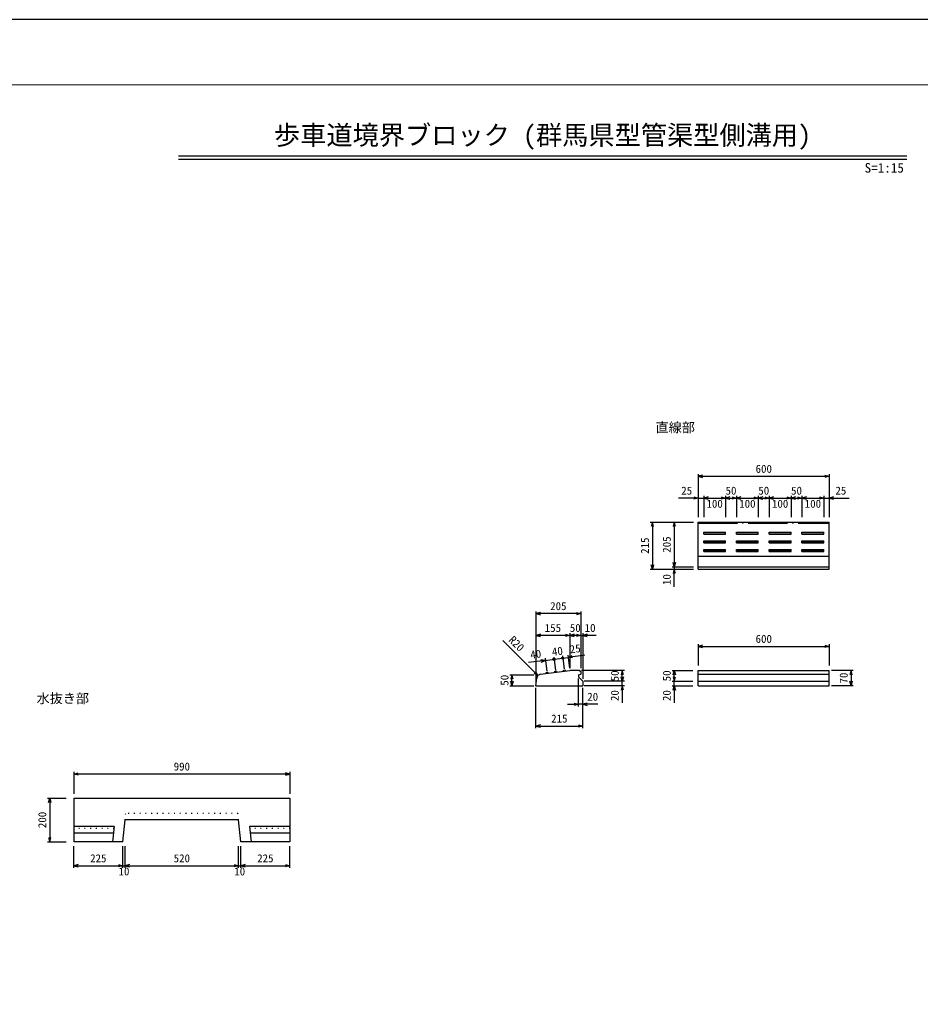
# Model space of a CAD drawing. Units: millimetres, scale not verified. Extents: x -6300 to 6300, y -4455 to 4455.
# Drawn here: x -2396 to 1731, y 0 to 4455 of the extents above; entities that cross this region are included whole.
import ezdxf
from ezdxf.enums import TextEntityAlignment as Align

# ---------------------------------------------------------------- set-up
doc = ezdxf.new("R2010")
doc.units = ezdxf.units.MM
doc.header["$LTSCALE"] = 15
doc.linetypes.add('DOTTED', pattern=[1.75, 0.25, -1.5])
doc.linetypes.add('LONG_DASHED_DOTTED', pattern=[15.25, 12, -1.5, 0.25, -1.5])
for name, color, linetype, lineweight in [('0-0_DIM', 7, 'Continuous', 25), ('0-1_Defpoints', 5, 'Continuous', 25), ('0-2_HATCH', 6, 'Continuous', 25), ('0-3_OUTLINE', 3, 'Continuous', 25), ('0-4_OUTLINE2', 4, 'DOTTED', 25), ('0-5_TXT', 7, 'Continuous', 25), ('0-6_WAKU', 3, 'Continuous', 13)]:
    doc.layers.add(name, color=color, linetype=linetype, lineweight=lineweight)
doc.styles.add('ＭＳ ゴシック', font='')
doc.styles.get('ＭＳ ゴシック').set_extended_font_data('MS Gothic')

msp = doc.modelspace()

# ---------------------------------------------------------------- linework, layer by layer
at = {"layer": '0-0_DIM'}
for p, q in [((712.89, 2373.49), (712.89, 2175.99)), ((712.89, 2363.49), (1312.89, 2363.49)), ((1312.89, 2373.49), (1312.89, 2175.99)), ((737.89, 2273.49), (737.89, 2175.99)), ((837.89, 2273.49), (837.89, 2175.99)), ((887.89, 2273.49), (887.89, 2175.99)), ((987.89, 2273.49), (987.89, 2175.99)), ((1037.89, 2273.49), (1037.89, 2175.99)), ((1137.89, 2273.49), (1137.89, 2175.99)), ((1187.89, 2273.49), (1187.89, 2175.99)), ((1287.89, 2273.49), (1287.89, 2175.99)), ((712.89, 2263.49), (622.31, 2263.49)), ((712.89, 2263.49), (737.89, 2263.49)), ((737.89, 2263.49), (837.89, 2263.49)), ((837.89, 2263.49), (887.89, 2263.49)), ((887.89, 2263.49), (987.89, 2263.49)), ((987.89, 2263.49), (1037.89, 2263.49)), ((1037.89, 2263.49), (1137.89, 2263.49)), ((1137.89, 2263.49), (1187.89, 2263.49)), ((1187.89, 2263.49), (1287.89, 2263.49)), ((1287.89, 2263.49), (1312.89, 2263.49)), ((1312.89, 2263.49), (1403.48, 2263.49)), ((492.89, 2153.49), (690.39, 2153.49)), ((502.89, 2153.49), (502.89, 1938.49)), ((602.89, 2153.49), (602.89, 1948.49)), ((492.89, 1938.49), (690.39, 1938.49)), ((592.89, 1948.49), (690.39, 1948.49)), ((602.89, 1948.49), (602.89, 1938.49)), ((602.89, 1858.15), (602.89, 1938.49)), ((-30.3, 1744.89), (-30.3, 1422.72)), ((174.7, 1744.89), (174.7, 1484.89)), ((174.7, 1734.89), (-30.3, 1734.89)), ((-21.35, 1451.06), (-182.68, 1612.39)), ((124.7, 1634.89), (-30.3, 1634.89)), ((124.7, 1644.89), (124.7, 1484.89)), ((174.7, 1634.89), (124.7, 1634.89)), ((174.7, 1634.89), (184.7, 1634.89)), ((184.7, 1644.89), (184.7, 1435.62)), ((245.69, 1634.89), (184.7, 1634.89)), ((712.89, 1594.89), (712.89, 1497.39)), ((712.89, 1584.89), (1312.89, 1584.89)), ((1312.89, 1594.89), (1312.89, 1497.39)), ((12.69, 1520.48), (-64.12, 1510.24)), ((11.37, 1530.39), (19.3, 1470.92)), ((12.69, 1520.48), (52.34, 1525.77)), ((51.02, 1535.68), (58.95, 1476.21)), ((52.34, 1525.77), (91.99, 1531.06)), ((90.67, 1540.97), (98.6, 1481.49)), ((91.99, 1531.06), (116.77, 1534.36)), ((115.45, 1544.27), (123.38, 1484.8)), ((193.58, 1544.6), (116.77, 1534.36)), ((374.7, 1474.89), (177.68, 1474.89)), ((364.7, 1424.89), (364.7, 1474.89)), ((592.89, 1474.89), (687.89, 1474.89)), ((602.89, 1424.89), (602.89, 1474.89)), ((1422.89, 1474.89), (1322.89, 1474.89)), ((1412.89, 1474.89), (1412.89, 1404.89)), ((-150.3, 1454.89), (-40.3, 1454.89)), ((-140.3, 1404.89), (-140.3, 1454.89)), ((164.7, 1309.89), (164.7, 1438.29)), ((-150.3, 1404.89), (-40.3, 1404.89)), ((-30.3, 1209.89), (-30.3, 1394.89)), ((184.7, 1209.89), (184.7, 1394.89)), ((374.7, 1404.89), (190.47, 1404.89)), ((374.7, 1424.89), (190.67, 1424.89)), ((364.7, 1404.89), (364.7, 1424.89)), ((364.7, 1404.89), (364.7, 1326.82)), ((592.89, 1424.89), (687.7, 1424.89)), ((592.89, 1404.89), (687.89, 1404.89)), ((602.89, 1404.89), (602.89, 1424.89)), ((602.89, 1404.89), (602.89, 1326.82)), ((1422.89, 1404.89), (1322.89, 1404.89)), ((113.59, 1319.89), (164.7, 1319.89)), ((184.7, 1319.89), (164.7, 1319.89)), ((253.55, 1319.89), (184.7, 1319.89)), ((-30.3, 1219.89), (184.7, 1219.89)), ((-2147, 1010.28), (-2147, 910.28)), ((-1157, 1000.28), (-2147, 1000.28)), ((-1157, 1010.28), (-1157, 910.28)), ((-2267, 890.28), (-2182.08, 890.28)), ((-2257, 890.28), (-2257, 690.28)), ((-2267, 690.28), (-2182.08, 690.28)), ((-2147, 570.28), (-2147, 670.28)), ((-1922, 570.28), (-1922, 670.28)), ((-1912, 570.28), (-1912, 670.28)), ((-1392, 570.28), (-1392, 670.28)), ((-1382, 570.28), (-1382, 670.28)), ((-1157, 570.28), (-1157, 670.28)), ((-2147, 580.28), (-1922, 580.28)), ((-1922, 580.28), (-1912, 580.28)), ((-1912, 580.28), (-1392, 580.28)), ((-1392, 580.28), (-1382, 580.28)), ((-1382, 580.28), (-1157, 580.28))]:
    msp.add_line(p, q, dxfattribs=at)
for points in [[(732.89, 2368.85), (712.89, 2363.49), (732.89, 2358.13)], [(1292.89, 2368.85), (1312.89, 2363.49), (1292.89, 2358.13)], [(692.89, 2268.85), (712.89, 2263.49), (692.89, 2258.13)], [(757.89, 2268.85), (737.89, 2263.49), (757.89, 2258.13)], [(817.89, 2268.85), (837.89, 2263.49), (817.89, 2258.13)], [(857.89, 2268.85), (837.89, 2263.49), (857.89, 2258.13)], [(867.89, 2268.85), (887.89, 2263.49), (867.89, 2258.13)], [(907.89, 2268.85), (887.89, 2263.49), (907.89, 2258.13)], [(967.89, 2268.85), (987.89, 2263.49), (967.89, 2258.13)], [(1007.89, 2268.85), (987.89, 2263.49), (1007.89, 2258.13)], [(1017.89, 2268.85), (1037.89, 2263.49), (1017.89, 2258.13)], [(1057.89, 2268.85), (1037.89, 2263.49), (1057.89, 2258.13)], [(1117.89, 2268.85), (1137.89, 2263.49), (1117.89, 2258.13)], [(1157.89, 2268.85), (1137.89, 2263.49), (1157.89, 2258.13)], [(1167.89, 2268.85), (1187.89, 2263.49), (1167.89, 2258.13)], [(1207.89, 2268.85), (1187.89, 2263.49), (1207.89, 2258.13)], [(1267.89, 2268.85), (1287.89, 2263.49), (1267.89, 2258.13)], [(1332.89, 2268.85), (1312.89, 2263.49), (1332.89, 2258.13)], [(508.25, 2133.49), (502.89, 2153.49), (497.53, 2133.49)], [(608.25, 2133.49), (602.89, 2153.49), (597.53, 2133.49)], [(608.25, 1968.49), (602.89, 1948.49), (597.53, 1968.49)], [(508.25, 1958.49), (502.89, 1938.49), (497.53, 1958.49)], [(608.25, 1918.49), (602.89, 1938.49), (597.53, 1918.49)], [(-10.3, 1740.24), (-30.3, 1734.89), (-10.3, 1729.53)], [(154.7, 1740.24), (174.7, 1734.89), (154.7, 1729.53)], [(-10.3, 1640.24), (-30.3, 1634.89), (-10.3, 1629.53)], [(104.7, 1640.24), (124.7, 1634.89), (104.7, 1629.53)], [(144.7, 1640.24), (124.7, 1634.89), (144.7, 1629.53)], [(154.7, 1640.24), (174.7, 1634.89), (154.7, 1629.53)], [(204.7, 1640.24), (184.7, 1634.89), (204.7, 1629.53)], [(732.89, 1590.24), (712.89, 1584.89), (732.89, 1579.53)], [(1292.89, 1590.24), (1312.89, 1584.89), (1292.89, 1579.53)], [(-6.42, 1512.53), (12.69, 1520.48), (-7.84, 1523.15)], [(137.3, 1531.69), (116.77, 1534.36), (135.89, 1542.31)], [(370.06, 1454.89), (364.7, 1474.89), (359.34, 1454.89)], [(597.53, 1454.89), (602.89, 1474.89), (608.25, 1454.89)], [(1418.25, 1454.89), (1412.89, 1474.89), (1407.53, 1454.89)], [(-134.94, 1434.89), (-140.3, 1454.89), (-145.66, 1434.89)], [(-39.28, 1461.41), (-21.35, 1451.06), (-31.7, 1468.99)], [(370.06, 1444.89), (364.7, 1424.89), (359.34, 1444.89)], [(597.53, 1444.89), (602.89, 1424.89), (608.25, 1444.89)], [(-134.94, 1424.89), (-140.3, 1404.89), (-145.66, 1424.89)], [(370.06, 1384.89), (364.7, 1404.89), (359.34, 1384.89)], [(597.53, 1384.89), (602.89, 1404.89), (608.25, 1384.89)], [(1418.25, 1424.89), (1412.89, 1404.89), (1407.53, 1424.89)], [(144.7, 1325.24), (164.7, 1319.89), (144.7, 1314.53)], [(204.7, 1325.24), (184.7, 1319.89), (204.7, 1314.53)], [(-10.3, 1225.24), (-30.3, 1219.89), (-10.3, 1214.53)], [(164.7, 1225.24), (184.7, 1219.89), (164.7, 1214.53)], [(-2127, 994.92), (-2147, 1000.28), (-2127, 1005.64)], [(-1177, 994.92), (-1157, 1000.28), (-1177, 1005.64)], [(-2262.36, 870.28), (-2257, 890.28), (-2251.64, 870.28)], [(-2262.36, 710.28), (-2257, 690.28), (-2251.64, 710.28)], [(-2127, 585.64), (-2147, 580.28), (-2127, 574.92)], [(-1942, 585.64), (-1922, 580.28), (-1942, 574.92)], [(-1892, 585.64), (-1912, 580.28), (-1892, 574.92)], [(-1412, 585.64), (-1392, 580.28), (-1412, 574.92)], [(-1362, 585.64), (-1382, 580.28), (-1362, 574.92)], [(-1177, 585.64), (-1157, 580.28), (-1177, 574.92)]]:
    msp.add_lwpolyline(points, dxfattribs=at)
for centre in [(52.34, 1525.77), (91.99, 1531.06)]:
    msp.add_circle(centre, 5, dxfattribs=at)
at = {"layer": '0-1_Defpoints'}
msp.add_lwpolyline([(-6300, -4455), (6300, -4455), (6300, 4455), (-6300, 4455)], close=True, dxfattribs=at)
at = {"layer": '0-2_HATCH'}
for p, q in [((737.89, 2098.99), (737.89, 2107.99)), ((737.89, 2107.99), (837.89, 2107.99)), ((737.89, 2106.99), (837.89, 2106.99)), ((737.89, 2099.99), (837.89, 2099.99)), ((737.89, 2098.99), (837.89, 2098.99)), ((837.89, 2098.99), (837.89, 2107.99)), ((887.89, 2098.99), (887.89, 2107.99)), ((887.89, 2107.99), (987.89, 2107.99)), ((887.89, 2106.99), (987.89, 2106.99)), ((887.89, 2099.99), (987.89, 2099.99)), ((887.89, 2098.99), (987.89, 2098.99)), ((987.89, 2098.99), (987.89, 2107.99)), ((1037.89, 2098.99), (1037.89, 2107.99)), ((1037.89, 2107.99), (1137.89, 2107.99)), ((1037.89, 2106.99), (1137.89, 2106.99)), ((1037.89, 2099.99), (1137.89, 2099.99)), ((1037.89, 2098.99), (1137.89, 2098.99)), ((1137.89, 2098.99), (1137.89, 2107.99)), ((1187.89, 2098.99), (1187.89, 2107.99)), ((1187.89, 2107.99), (1287.89, 2107.99)), ((1187.89, 2106.99), (1287.89, 2106.99)), ((1187.89, 2099.99), (1287.89, 2099.99)), ((1187.89, 2098.99), (1287.89, 2098.99)), ((1287.89, 2098.99), (1287.89, 2107.99)), ((737.89, 2058.99), (737.89, 2067.99)), ((737.89, 2067.99), (837.89, 2067.99)), ((737.89, 2066.99), (837.89, 2066.99)), ((737.89, 2059.99), (837.89, 2059.99)), ((737.89, 2058.99), (837.89, 2058.99)), ((837.89, 2058.99), (837.89, 2067.99)), ((887.89, 2058.99), (887.89, 2067.99)), ((887.89, 2067.99), (987.89, 2067.99)), ((887.89, 2066.99), (987.89, 2066.99)), ((887.89, 2059.99), (987.89, 2059.99)), ((887.89, 2058.99), (987.89, 2058.99)), ((987.89, 2058.99), (987.89, 2067.99)), ((1037.89, 2058.99), (1037.89, 2067.99)), ((1037.89, 2067.99), (1137.89, 2067.99)), ((1037.89, 2066.99), (1137.89, 2066.99)), ((1037.89, 2059.99), (1137.89, 2059.99)), ((1037.89, 2058.99), (1137.89, 2058.99)), ((1137.89, 2058.99), (1137.89, 2067.99)), ((1187.89, 2058.99), (1187.89, 2067.99)), ((1187.89, 2067.99), (1287.89, 2067.99)), ((1187.89, 2066.99), (1287.89, 2066.99)), ((1187.89, 2059.99), (1287.89, 2059.99)), ((1187.89, 2058.99), (1287.89, 2058.99)), ((1287.89, 2058.99), (1287.89, 2067.99)), ((737.89, 2018.99), (737.89, 2027.99)), ((737.89, 2027.99), (837.89, 2027.99)), ((737.89, 2026.99), (837.89, 2026.99)), ((737.89, 2019.99), (837.89, 2019.99)), ((737.89, 2018.99), (837.89, 2018.99)), ((837.89, 2018.99), (837.89, 2027.99)), ((887.89, 2018.99), (887.89, 2027.99)), ((887.89, 2027.99), (987.89, 2027.99)), ((887.89, 2026.99), (987.89, 2026.99)), ((887.89, 2019.99), (987.89, 2019.99)), ((887.89, 2018.99), (987.89, 2018.99)), ((987.89, 2018.99), (987.89, 2027.99)), ((1037.89, 2018.99), (1037.89, 2027.99)), ((1037.89, 2027.99), (1137.89, 2027.99)), ((1037.89, 2026.99), (1137.89, 2026.99)), ((1037.89, 2019.99), (1137.89, 2019.99)), ((1037.89, 2018.99), (1137.89, 2018.99)), ((1137.89, 2018.99), (1137.89, 2027.99)), ((1187.89, 2018.99), (1187.89, 2027.99)), ((1187.89, 2027.99), (1287.89, 2027.99)), ((1187.89, 2026.99), (1287.89, 2026.99)), ((1187.89, 2019.99), (1287.89, 2019.99)), ((1187.89, 2018.99), (1287.89, 2018.99)), ((1287.89, 2018.99), (1287.89, 2027.99))]:
    msp.add_line(p, q, dxfattribs=at)
for points in [[(55.81, 1465.7), (56.14, 1470.79), (63.08, 1471.71), (64.73, 1466.89)], [(95.46, 1470.99), (95.79, 1476.08), (102.73, 1477), (104.38, 1472.18)], [(16.16, 1460.41), (16.49, 1465.5), (23.43, 1466.43), (25.08, 1461.6)]]:
    msp.add_lwpolyline(points, dxfattribs=at)
at = {"layer": '0-3_OUTLINE'}
for p, q in [((712.89, 2153.49), (1312.89, 2153.49)), ((712.89, 1938.49), (712.89, 2153.49)), ((712.89, 1998.49), (1312.89, 1998.49)), ((712.89, 1948.49), (1312.89, 1948.49)), ((-9.62, 1456.98), (124.7, 1474.89)), ((169.7, 1474.89), (124.7, 1474.89)), ((712.89, 1404.89), (712.89, 1474.89)), ((712.89, 1474.89), (1312.89, 1474.89)), ((1312.89, 1404.89), (1312.89, 1474.89)), ((-30.3, 1404.89), (-26.87, 1439.14)), ((164.7, 1454.89), (174.7, 1457.89)), ((164.7, 1454.89), (164.7, 1444.89)), ((184.7, 1424.89), (164.7, 1444.89)), ((712.89, 1457.89), (1312.89, 1457.89)), ((-30.3, 1404.89), (184.7, 1404.89)), ((184.7, 1424.89), (184.7, 1404.89)), ((712.89, 1424.89), (1312.89, 1424.89)), ((712.89, 1404.89), (1312.89, 1404.89)), ((-2147, 890.28), (-1157, 890.28)), ((-2147, 890.28), (-2147, 690.28)), ((-1157, 890.28), (-1157, 690.28)), ((-1962, 760.28), (-2147, 760.28)), ((-1962, 760.28), (-1969, 690.28)), ((-1922, 690.28), (-1912, 790.28)), ((-1392, 790.28), (-1912, 790.28)), ((-1382, 690.28), (-1392, 790.28)), ((-1157, 760.28), (-1342, 760.28)), ((-1342, 760.28), (-1335, 690.28)), ((-1965, 730.28), (-2147, 730.28)), ((-1157, 730.28), (-1339, 730.28)), ((-1922, 690.28), (-2147, 690.28)), ((-1157, 690.28), (-1382, 690.28))]:
    msp.add_line(p, q, dxfattribs=at)
for points in [[(712.89, 1938.49), (1312.89, 1938.49), (1312.89, 2153.49)], [(169.7, 1474.89), (174.7, 1469.89), (174.7, 1457.89)]]:
    msp.add_lwpolyline(points, dxfattribs=at)
msp.add_arc((-6.97, 1437.15), 20, 97.59464, 174.28941, dxfattribs=at)
at = {"layer": '0-4_OUTLINE2', "linetype": 'LONG_DASHED_DOTTED'}
msp.add_line((712.89, 2148.49), (1312.89, 2148.49), dxfattribs=at)
at = {"layer": '0-4_OUTLINE2'}
for p, q in [((-1912, 790.28), (-1909, 820.28)), ((-1395, 820.28), (-1909, 820.28)), ((-1392, 790.28), (-1395, 820.28)), ((-1963, 750.28), (-2147, 750.28)), ((-1157, 750.28), (-1341, 750.28))]:
    msp.add_line(p, q, dxfattribs=at)
at = {"layer": '0-5_TXT'}
for p, q in [((-1668.06, 3830), (1668.06, 3830)), ((-1668.06, 3815.6), (1668.06, 3815.6))]:
    msp.add_line(p, q, dxfattribs=at)
at = {"layer": '0-6_WAKU'}
msp.add_lwpolyline([(-6000, -4155), (6000, -4155), (6000, 4155), (-6000, 4155)], close=True, dxfattribs=at)

# ---------------------------------------------------------------- texts
at = {"layer": '0-0_DIM', "style": 'ＭＳ ゴシック'}
for s, p in [('600', (975.39, 2368.49)), ('25', (634.99, 2268.49)), ('50', (837.89, 2268.49)), ('50', (987.89, 2268.49)), ('50', (1137.89, 2268.49)), ('25', (1340.79, 2268.49)), ('100', (750.39, 2208.49)), ('100', (900.39, 2208.49)), ('100', (1050.39, 2208.49)), ('100', (1200.39, 2208.49)), ('205', (34.7, 1739.89)), ('155', (9.7, 1639.89)), ('50', (124.7, 1639.89)), ('10', (192.62, 1639.89)), ('600', (975.39, 1589.89)), ('20', (204.55, 1324.89)), ('215', (39.16, 1224.89)), ('990', (-1689.5, 1005.28)), ('225', (-2072, 585.28)), ('520', (-1689.5, 585.28)), ('225', (-1307, 585.28)), ('10', (-1942, 525.28)), ('10', (-1412, 525.28))]:
    msp.add_text(s, height=36.66, dxfattribs=at).set_placement(p, align=Align.BOTTOM_LEFT)
for s, rotation, p in [('215', 90, (497.89, 2008.49)), ('205', 90, (597.89, 2013.49)), ('10', 90, (597.89, 1865.57)), ('R20', 315, (-166.38, 1603.16)), ('40', 7.595, (-52.4, 1516.85)), ('40', 7.595, (46.72, 1530.06)), ('25', 7.595, (128.43, 1541.51)), ('50', 90, (359.7, 1424.89)), ('50', 90, (597.89, 1424.89)), ('50', 90, (-145.3, 1404.89)), ('70', 90, (1407.89, 1414.89)), ('20', 90, (359.7, 1334.53)), ('20', 90, (597.89, 1334.53)), ('200', 90, (-2262, 752.78))]:
    msp.add_text(s, height=36.66, rotation=rotation, dxfattribs=at).set_placement(p, align=Align.BOTTOM_LEFT)
at = {"layer": '0-5_TXT', "style": 'ＭＳ ゴシック'}
for s, height, p in [('歩車道境界ブロック (群馬県型管渠型側溝用)', 87.98, (-1230, 3855)), ('S', 43.99, (1474.7, 3740.48)), ('1', 43.99, (1534.7, 3740.48)), ('1', 43.99, (1594.7, 3740.48)), ('5', 43.99, (1624.7, 3740.48)), ('=', 43.99, (1504.7, 3740.48)), (':', 43.99, (1564.7, 3740.48)), ('直線部', 43.99, (517.46, 2551.79)), ('水抜き部', 43.99, (-2317.18, 1311.63))]:
    msp.add_text(s, height=height, dxfattribs=at).set_placement(p, align=Align.BOTTOM_LEFT)

doc.saveas('drawing.dxf')
